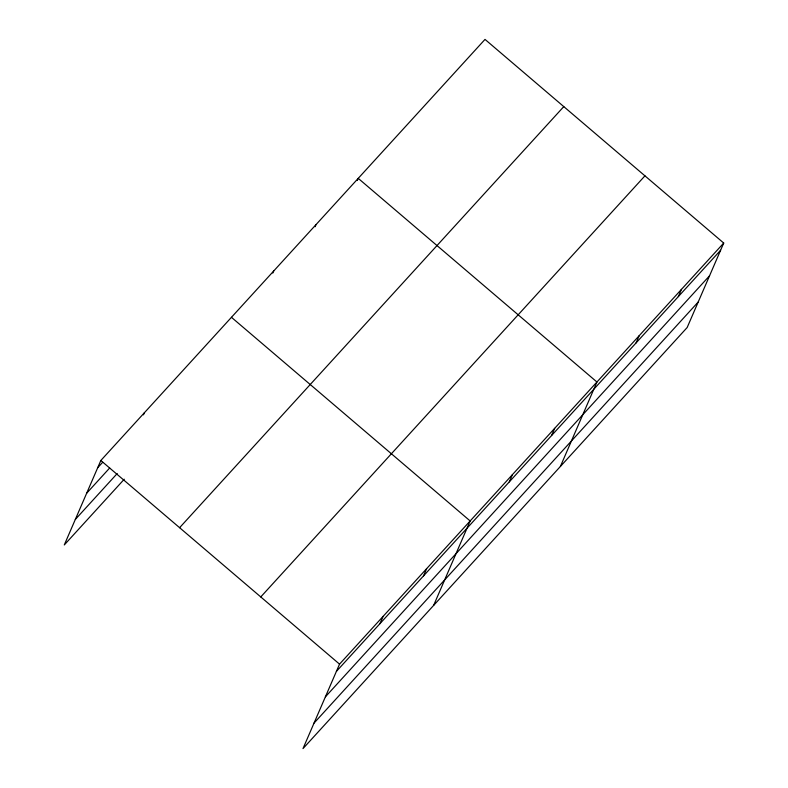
<?xml version="1.0" encoding="UTF-8"?>
<svg xmlns="http://www.w3.org/2000/svg" width="788" height="788" viewBox="0 0 788 788"><rect width="100%" height="100%" fill="white"/><g stroke="black" fill="none" stroke-linecap="round" stroke-linejoin="round"><path stroke-width="1.18" d="M723.719 243.049L339.539 664.136L302.996 748.6L687.166 327.512L723.719 243.049L485.004 39.4L100.834 460.488L64.281 544.951L124.248 479.222M143.475 414.833L144.371 412.764M272.815 273.072L273.712 270.993M315.072 226.747L315.968 224.678M357.328 180.432L358.225 178.354L596.94 382.013L560.386 466.476M379.944 623.663L383.086 616.413M423.481 575.939L426.623 568.69M433.617 605.43L470.16 520.966L231.455 317.318M509.284 481.901L512.427 474.652M551.541 435.577L554.683 428.327M636.064 342.938L639.196 335.688M678.32 296.623L681.462 289.373M97.692 467.737L102.627 462.339M86.67 493.219L109.67 468.003M75.313 519.469L117.205 473.549M179.605 527.694L563.784 106.607M260.769 596.93L644.948 175.842M336.407 671.386L720.577 250.298M325.375 696.868L709.555 275.78M314.018 723.118L698.198 302.031M100.834 460.488L339.539 664.136"/></g></svg>
